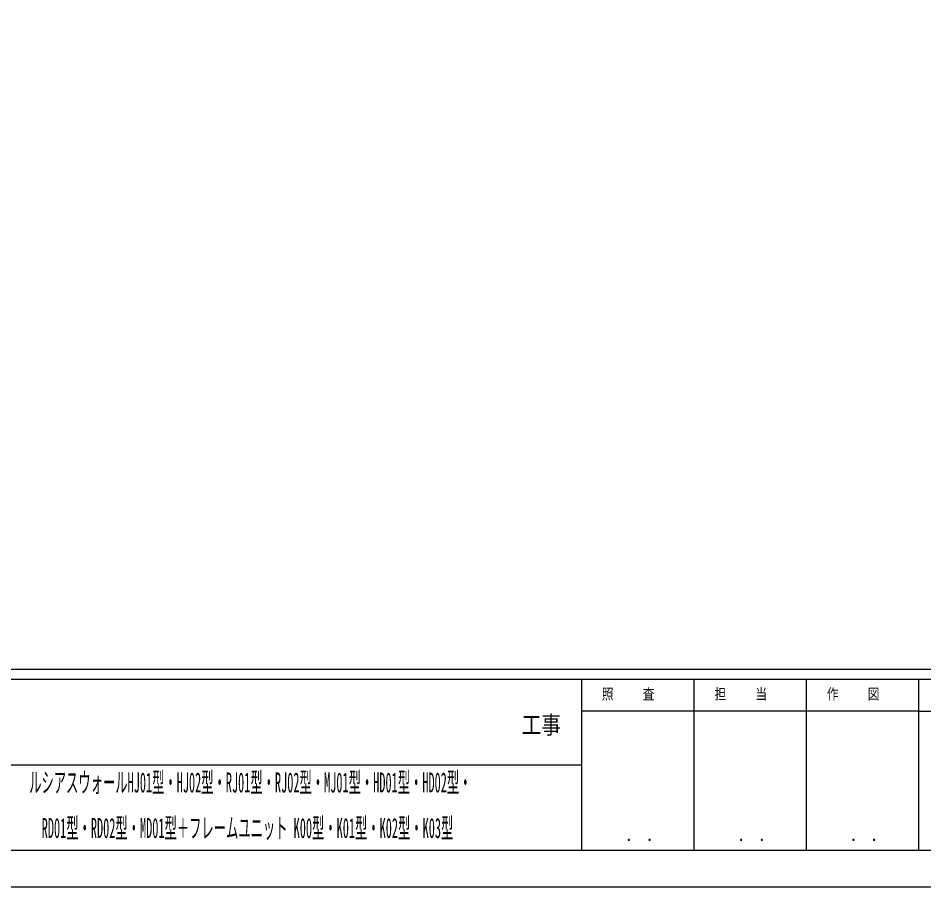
# Model space of a CAD drawing. Units: millimetres, scale not verified. Extents: x -10512 to 10513, y -7424 to 7426.
# Drawn here: x 353 to 4991, y -7424 to -2975 of the extents above; entities that cross this region are included whole.
import ezdxf
from ezdxf.enums import TextEntityAlignment as Align

# ---------------------------------------------------------------- set-up
doc = ezdxf.new("R2010")
doc.units = ezdxf.units.MM
doc.header["$LTSCALE"] = 40
doc.layers.add('0-1_USER1', color=3, linetype='Continuous')
doc.layers.add('0-6_YKK_ZWAK', color=7, linetype='Continuous')
doc.styles.add('ＭＳ ゴシック', font='')
doc.styles.get('ＭＳ ゴシック').set_extended_font_data('MS Gothic')

msp = doc.modelspace()

# ---------------------------------------------------------------- linework, layer by layer
at = {"layer": '0-6_YKK_ZWAK'}
for p, q in [((9738.35, -6311.9), (-9761.65, -6311.9)), ((3238.35, -6361.9), (-11.65, -6361.9)), ((3813.35, -6361.9), (3813.35, -7236.9)), ((4388.35, -6361.9), (4388.35, -7236.9)), ((4963.35, -6361.9), (4963.35, -7236.9)), ((5463.35, -6361.9), (4963.35, -6361.9)), ((4963.35, -6524.4), (3238.35, -6524.4)), ((4963.35, -6524.4), (5463.35, -6524.4)), ((-11.65, -6799.4), (3238.35, -6799.4)), ((-11.65, -7236.9), (3238.35, -7236.9)), ((3238.35, -7236.9), (4963.35, -7236.9)), ((4963.35, -7236.9), (5463.35, -7236.9))]:
    msp.add_line(p, q, dxfattribs=at)
msp.add_lwpolyline([(-10511.7, -7424.4), (10513.3, -7424.4), (10513.3, 7425.6), (-10511.7, 7425.6)], close=True, dxfattribs=at)
msp.add_lwpolyline([(4963.35, -6361.9), (3238.35, -6361.9), (3238.35, -7236.9)], dxfattribs=at)

# ---------------------------------------------------------------- texts
at = {"layer": '0-1_USER1', "style": 'ＭＳ ゴシック', "width": 0.45}
for s, p in [('ルシアスウォールHJ01型・HJ02型・RJ01型・RJ02型・MJ01型・HD01型・HD02型・', (409.41, -6971.73)), ('RD01型・RD02型・MD01型＋フレームユニット K00型・K01型・K02型・K03型\u3000', (473.67, -7205.07))]:
    msp.add_text(s, height=102.6, dxfattribs=at).set_placement(p, align=Align.BOTTOM_LEFT)
at = {"layer": '0-6_YKK_ZWAK', "style": 'ＭＳ ゴシック', "width": 0.8}
for s, height, p in [('照     査', 54.99, (3341.85, -6480.65)), ('担     当', 54.99, (3918.85, -6480.65)), ('作     図', 54.99, (4493.85, -6480.65)), ('工事', 91.64, (2931.63, -6668.06)), ('． ．', 64.79, (3463.3, -7210.28)), ('． ．', 64.79, (4038.3, -7210.28)), ('． ．', 64.79, (4613.3, -7210.28))]:
    msp.add_text(s, height=height, dxfattribs=at).set_placement(p, align=Align.BOTTOM_LEFT)

doc.saveas('drawing.dxf')
